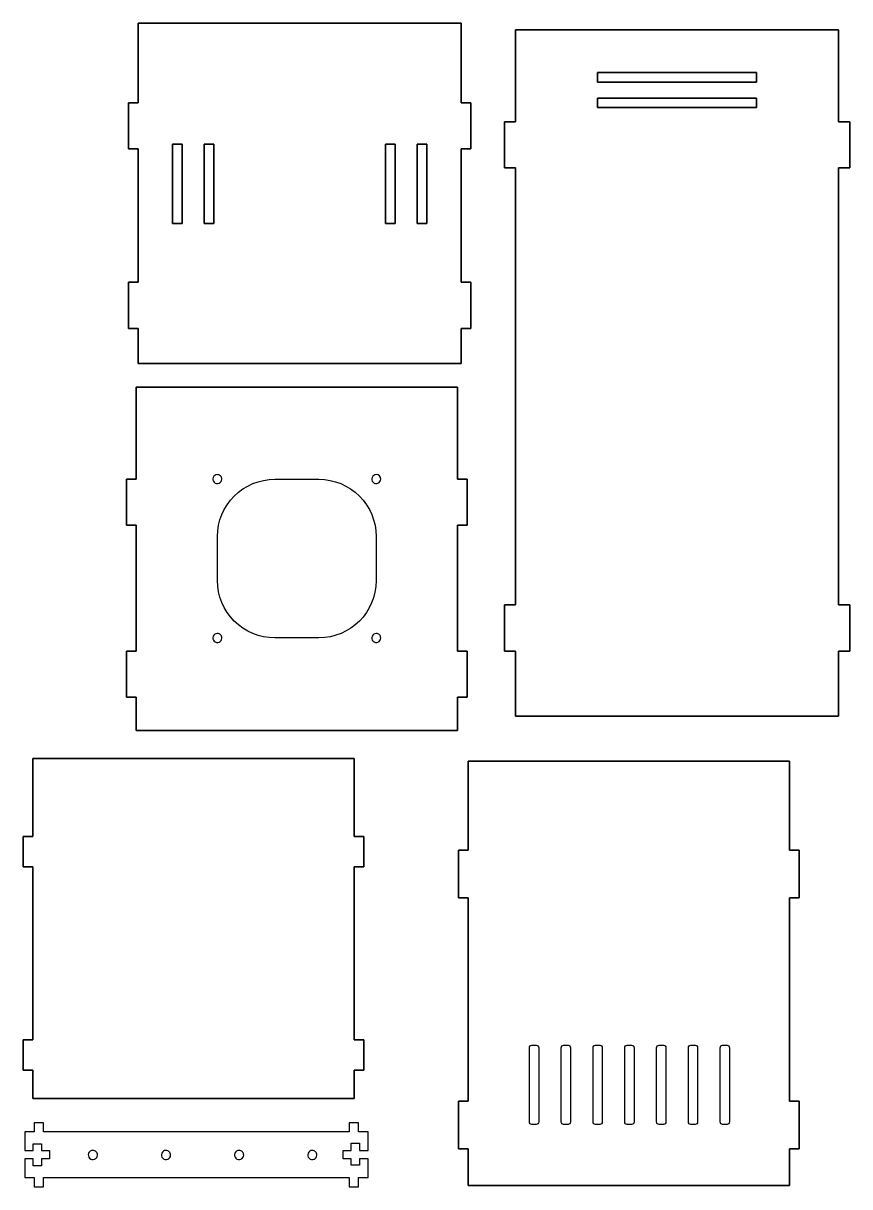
# Model space of a CAD drawing. Extents: x 8 to 771, y 8 to 378.
# Drawn here: x 510.9 to 770.8, y 11.5 to 377.6 of the extents above; entities that cross this region are included whole.
import ezdxf

# ---------------------------------------------------------------- set-up
doc = ezdxf.new("R2010")
doc.units = 0
doc.layers.get('0').update_dxf_attribs({"linetype": 'CONTINUOUS'})

msp = doc.modelspace()

# ---------------------------------------------------------------- linework, layer by layer
at = {"color": 5}
for points in [[(547.00037, 377.567583), (648.60016, 377.567583)], [(547.00037, 352.559597), (547.00037, 377.567583)], [(648.60016, 377.567583), (648.60016, 352.559597)], [(665.69952, 346.544212), (662.19952, 346.544212), (665.69952, 346.544212), (665.69952, 375.512987)], [(665.69952, 375.512987), (767.29956, 375.512987)], [(767.29956, 375.512987), (767.29956, 346.544212)], [(691.4996, 362.044186), (741.4996, 362.044186), (691.4996, 362.044186), (691.4996, 359.044184)], [(741.4996, 359.044184), (691.4996, 359.044184)], [(741.4996, 362.044186), (741.4996, 359.044184)], [(544.00037, 352.559597), (544.00037, 338.059597)], [(547.00037, 352.559597), (544.00037, 352.559597)], [(648.60016, 352.559597), (651.60016, 352.559597)], [(651.60016, 352.559597), (651.60016, 338.059597)], [(691.4996, 354.043946), (741.4996, 354.043946), (691.4996, 354.043946), (691.4996, 351.043944)], [(741.4996, 354.043946), (741.4996, 351.043944)], [(741.4996, 351.043944), (691.4996, 351.043944)], [(662.19952, 346.544212), (662.19952, 332.044212)], [(767.29956, 346.544212), (770.79956, 346.544212)], [(770.79956, 346.544212), (770.79956, 332.044212)], [(544.00037, 338.059597), (547.00037, 338.059597)], [(547.00037, 296.059601), (547.00037, 338.059597)], [(557.80029, 314.559631), (557.80029, 339.559597)], [(557.80029, 339.559597), (560.80029, 339.559597)], [(560.80029, 339.559597), (560.80029, 314.559631)], [(570.80023, 339.559597), (567.80023, 339.559597)], [(567.80023, 339.559597), (567.80023, 314.559631)], [(570.80023, 314.559631), (570.80023, 339.559597)], [(624.80011, 314.559631), (624.80011, 339.559597)], [(624.80011, 339.559597), (627.80011, 339.559597)], [(627.80011, 339.559597), (627.80011, 314.559631)], [(637.80011, 339.559597), (634.80011, 339.559597)], [(634.80011, 339.559597), (634.80011, 314.559631)], [(637.80011, 314.559631), (637.80011, 339.559597)], [(651.60016, 338.059597), (648.60016, 338.059597)], [(648.60016, 338.059597), (648.60016, 296.059601)], [(662.19952, 332.044212), (665.69952, 332.044212)], [(665.69952, 194.54417), (665.69952, 332.044212)], [(770.79956, 332.044212), (767.29956, 332.044212)], [(767.29956, 332.044212), (767.29956, 194.54417)], [(560.80029, 314.559631), (557.80029, 314.559631)], [(567.80023, 314.559631), (570.80023, 314.559631)], [(627.80011, 314.559631), (624.80011, 314.559631)], [(634.80011, 314.559631), (637.80011, 314.559631)], [(544.00037, 281.55962), (544.00037, 296.059601)], [(547.00037, 296.059601), (544.00037, 296.059601)], [(648.60016, 296.059601), (651.60016, 296.059601)], [(651.60016, 281.55962), (651.60016, 296.059601)], [(544.00037, 281.55962), (547.00037, 281.55962)], [(547.00037, 270.55962), (547.00037, 281.55962)], [(648.60016, 281.55962), (648.60016, 270.55962)], [(651.60016, 281.55962), (648.60016, 281.55962)], [(648.60016, 270.55962), (547.00037, 270.55962)], [(546.35773, 234.14879), (543.35773, 234.14879), (546.35773, 234.14879), (546.35773, 263.11749)], [(546.35773, 263.11749), (647.45374, 263.11749)], [(647.45374, 263.11749), (647.45374, 234.14879)], [(571.89099, 235.546382)], [(621.89099, 235.546382)], [(543.35773, 234.14879), (543.35773, 219.64879)], [(589.94086, 234.0887)], [(647.45374, 234.14879), (650.45374, 234.14879)], [(650.45374, 234.14879), (650.45374, 219.64879)], [(543.35773, 219.64879), (546.35773, 219.64879)], [(546.35773, 180.02876), (546.35773, 219.64879)], [(650.45374, 219.64879), (647.45374, 219.64879)], [(647.45374, 219.64879), (647.45374, 180.02876)], [(665.69952, 194.54436), (662.19952, 194.54436)], [(662.19952, 194.54436), (662.19952, 180.04436)], [(767.29956, 194.54436), (770.79956, 194.54436)], [(770.79956, 194.54436), (770.79956, 180.04436)], [(571.89099, 185.546372)], [(621.89099, 185.546372)], [(546.35773, 180.02876), (543.35773, 180.02876)], [(543.35773, 180.02876), (543.35773, 165.52879)], [(647.45374, 180.02876), (650.45374, 180.02876)], [(650.45374, 180.02876), (650.45374, 165.52879)], [(662.19952, 180.04436), (665.69952, 180.04436)], [(665.69952, 159.54436), (665.69952, 180.04436)], [(770.79956, 180.04436), (767.29956, 180.04436)], [(767.29956, 180.04436), (767.29956, 159.54436)], [(543.35773, 165.52879), (546.35773, 165.52879)], [(546.35773, 155.02879), (546.35773, 165.52879)], [(650.45374, 165.52879), (647.45374, 165.52879)], [(647.45374, 165.52879), (647.45374, 155.02879)], [(767.29956, 159.54436), (665.69952, 159.54436)], [(647.45374, 155.02879), (546.35773, 155.02879)], [(513.86578, 146.188), (513.86578, 121.65106)], [(614.96161, 146.188), (513.86578, 146.188)], [(614.96161, 121.65106), (614.96161, 146.188), (614.96161, 121.65106), (617.96161, 121.65106)], [(650.76447, 117.40689), (647.76447, 117.40689), (650.76447, 117.40689), (650.76447, 145.36929)], [(650.76416, 145.36929), (751.86017, 145.36929)], [(751.86017, 145.36929), (751.86017, 117.40689)], [(510.86578, 121.65106), (510.86578, 112.18848)], [(513.86578, 121.65106), (510.86578, 121.65106)], [(617.96161, 121.65106), (617.96161, 112.18848)], [(647.76447, 117.40689), (647.76447, 102.40704)], [(751.86017, 117.40689), (754.86017, 117.40689)], [(754.86017, 117.40689), (754.86017, 102.40704)], [(510.86578, 112.18848), (513.86578, 112.18848)], [(513.86578, 112.18848), (513.86578, 57.68851)], [(614.96161, 57.68747), (614.96161, 112.18848)], [(617.96161, 112.18848), (614.96161, 112.18848)], [(650.76447, 38.40704), (647.76447, 38.40704), (650.76447, 38.40704), (650.76447, 102.40704)], [(647.76447, 102.40704), (650.76447, 102.40704)], [(754.86017, 102.40704), (751.86017, 102.40704)], [(751.86017, 102.40704), (751.86017, 38.40704)], [(510.86578, 57.68771), (510.86578, 48.18771)], [(513.86578, 57.68771), (510.86578, 57.68771)], [(614.96161, 57.68771), (617.96161, 57.68771)], [(617.96161, 48.18771), (617.96161, 57.68771)], [(670.81444, 55.99429)], [(680.81438, 55.99429)], [(690.81438, 55.99429)], [(700.81444, 55.99429)], [(710.81444, 55.99429)], [(720.81444, 55.99429)], [(730.81444, 55.99429)], [(510.86578, 48.18771), (513.86578, 48.18771)], [(513.86578, 48.18771), (513.86578, 39.22507)], [(614.96161, 48.18771), (614.96161, 39.22507)], [(614.96173, 48.18771), (617.96173, 48.18771)], [(614.96161, 39.22507), (513.86578, 39.22507)], [(647.76447, 38.40704), (647.76447, 23.40704)], [(751.86017, 38.40704), (754.86017, 38.40704)], [(754.86017, 38.40704), (754.86017, 23.40704)], [(514.305544, 31.639589), (514.305544, 28.760711), (511.305724, 28.760711), (511.305724, 22.87942), (514.014608, 22.87942), (514.014608, 24.126878), (514.012041, 24.126878), (514.012041, 25.026038), (516.647529, 25.026038), (516.647529, 24.126878), (516.647529, 22.87942), (519.134189, 22.87942), (519.134189, 20.27338), (516.647529, 20.27338), (516.647529, 18.993855), (516.647529, 18.094695), (514.012041, 18.094695), (514.012041, 18.993855), (514.014608, 18.993855), (514.014608, 20.27338), (511.305724, 20.27338), (511.305724, 14.361081), (514.296257, 14.361081), (514.296257, 11.49096), (517.225776, 11.49096), (517.225776, 14.361081), (613.341359, 14.361081), (613.341359, 11.49096), (616.270905, 11.49096), (616.270905, 14.361081), (619.301734, 14.361081), (619.301734, 20.27338), (616.593353, 20.27338), (616.593353, 19.192293), (616.593353, 18.293133), (613.957865, 18.293133), (613.957865, 19.192293), (613.960458, 19.192293), (613.960458, 20.27338), (611.473771, 20.27338), (611.473771, 22.87942), (613.960458, 22.87942), (613.960458, 24.325315), (613.957865, 24.325315), (613.957865, 25.224475), (616.593353, 25.224475), (616.593353, 24.325315), (616.593353, 22.87942), (619.301734, 22.87942), (619.301734, 28.760711), (616.301915, 28.760711), (616.301915, 31.639589), (613.372369, 31.639589), (613.372369, 28.760711), (517.23509, 28.760711), (517.23509, 31.639589), (514.305544, 31.639589)], [(532.75574, 22.909303)], [(555.75574, 22.909303)], [(578.75574, 22.909303)], [(601.75574, 22.909303)], [(647.76447, 23.40704), (650.76447, 23.40704)], [(650.76447, 11.90704), (650.76447, 23.40704)], [(754.86017, 23.40704), (751.86017, 23.40704)], [(751.86017, 23.40704), (751.86017, 11.90704)], [(751.86047, 11.90704), (650.76447, 11.90704)]]:
    msp.add_lwpolyline(points, close=True, dxfattribs=at)
for points in [[(589.94086, 234.0887), (603.84092, 234.0887)], [(571.94086, 202.18864), (571.94086, 216.0887)], [(621.84092, 216.0887), (621.84092, 202.18864)], [(603.84092, 184.18864), (589.94086, 184.18864)], [(670.05853, 31.83884), (670.05853, 55.23839)], [(670.81444, 55.99429), (672.21399, 55.99429)], [(672.9699, 55.23839), (672.9699, 31.83884)], [(680.05847, 31.83884), (680.05847, 55.23839)], [(680.81438, 55.99429), (682.21393, 55.99429)], [(682.96984, 55.23839), (682.96984, 31.83884)], [(690.05847, 31.83884), (690.05847, 55.23839)], [(690.81438, 55.99429), (692.21393, 55.99429)], [(692.96984, 55.23839), (692.96984, 31.83884)], [(700.05853, 31.83884), (700.05853, 55.23839)], [(700.81444, 55.99429), (702.21399, 55.99429)], [(702.9699, 55.23839), (702.9699, 31.83884)], [(710.05853, 31.83884), (710.05853, 55.23839)], [(710.81444, 55.99429), (712.21399, 55.99429)], [(712.9699, 55.23839), (712.9699, 31.83884)], [(720.05853, 31.83884), (720.05853, 55.23839)], [(720.81444, 55.99429), (722.21399, 55.99429)], [(722.9699, 55.23839), (722.9699, 31.83884)], [(730.05853, 31.83884), (730.05853, 55.23839)], [(730.81444, 55.99429), (732.21399, 55.99429)], [(732.9699, 55.23839), (732.9699, 31.83884)], [(672.21399, 31.08293), (670.81444, 31.08293)], [(682.21393, 31.08293), (680.81438, 31.08293)], [(692.21393, 31.08293), (690.81438, 31.08293)], [(702.21399, 31.08293), (700.81444, 31.08293)], [(712.21399, 31.08293), (710.81444, 31.08293)], [(722.21399, 31.08293), (720.81444, 31.08293)], [(732.21399, 31.08293), (730.81444, 31.08293)]]:
    msp.add_lwpolyline(points, dxfattribs=at)
for points in [[(570.590351, 234.677322), (570.37245, 234.151263), (570.492896, 233.545742), (570.895524, 233.143114)], [(571.89099, 235.546382), (571.321587, 235.546382), (570.808252, 235.203382), (570.590351, 234.677322)], [(572.886456, 235.134046), (572.622442, 235.39806), (572.264362, 235.546382), (571.89099, 235.546382)], [(573.298791, 234.13858), (573.298791, 234.511952), (573.15047, 234.870032), (572.886456, 235.134046)], [(620.590351, 234.677322), (620.37245, 234.151263), (620.492896, 233.545742), (620.895524, 233.143114)], [(621.89099, 235.546382), (621.321587, 235.546382), (620.808252, 235.203382), (620.590351, 234.677322)], [(623.298791, 234.13858), (623.298791, 234.916087), (622.668497, 235.546382), (621.89099, 235.546382)], [(570.895524, 233.143114), (571.298152, 232.740486), (571.903673, 232.62004), (572.429732, 232.837941)], [(572.429732, 232.837941), (572.955792, 233.055842), (573.298791, 233.569177), (573.298791, 234.13858)], [(577.212938, 228.816622), (580.588593, 232.192277), (585.166963, 234.0887), (589.94086, 234.0887)], [(603.84092, 234.0887), (608.614817, 234.0887), (613.193187, 232.192277), (616.568842, 228.816622)], [(620.895524, 233.143114), (621.298152, 232.740486), (621.903673, 232.62004), (622.429732, 232.837941)], [(622.429732, 232.837941), (622.955792, 233.055842), (623.298791, 233.569177), (623.298791, 234.13858)], [(571.94086, 216.0887), (571.94086, 220.862597), (573.837283, 225.440967), (577.212938, 228.816622)], [(616.568842, 228.816622), (619.944497, 225.440967), (621.84092, 220.862597), (621.84092, 216.0887)], [(577.212938, 189.460718), (573.837283, 192.836373), (571.94086, 197.414743), (571.94086, 202.18864)], [(621.84092, 202.18864), (621.84092, 192.247515), (613.782045, 184.18864), (603.84092, 184.18864)], [(589.94086, 184.18864), (585.166963, 184.18864), (580.588593, 186.085063), (577.212938, 189.460718)], [(570.590351, 184.677312), (570.37245, 184.151253), (570.492896, 183.545732), (570.895524, 183.143104)], [(571.89099, 185.546372), (571.321587, 185.546372), (570.808252, 185.203372), (570.590351, 184.677312)], [(570.895524, 183.143104), (571.298152, 182.740476), (571.903673, 182.62003), (572.429732, 182.837931)], [(572.886456, 185.134036), (572.622442, 185.39805), (572.264362, 185.546372), (571.89099, 185.546372)], [(572.429732, 182.837931), (572.955792, 183.055832), (573.298791, 183.569167), (573.298791, 184.13857)], [(573.298791, 184.13857), (573.298791, 184.511942), (573.15047, 184.870022), (572.886456, 185.134036)], [(620.590351, 184.677312), (620.37245, 184.151253), (620.492896, 183.545732), (620.895524, 183.143104)], [(621.89099, 185.546372), (621.321587, 185.546372), (620.808252, 185.203372), (620.590351, 184.677312)], [(620.895524, 183.143104), (621.298152, 182.740476), (621.903673, 182.62003), (622.429732, 182.837931)], [(622.886456, 185.134036), (622.622442, 185.39805), (622.264362, 185.546372), (621.89099, 185.546372)], [(622.429732, 182.837931), (622.955792, 183.055832), (623.298791, 183.569167), (623.298791, 184.13857)], [(623.298791, 184.13857), (623.298791, 184.511942), (623.15047, 184.870022), (622.886456, 185.134036)], [(670.05853, 55.23839), (670.058533, 55.655865), (670.396965, 55.994292), (670.81444, 55.99429)], [(672.21399, 55.99429), (672.631465, 55.994292), (672.969897, 55.655865), (672.9699, 55.23839)], [(680.05847, 55.23839), (680.058473, 55.655865), (680.396905, 55.994292), (680.81438, 55.99429)], [(682.21393, 55.99429), (682.631405, 55.994292), (682.969837, 55.655865), (682.96984, 55.23839)], [(690.05847, 55.23839), (690.058473, 55.655865), (690.396905, 55.994292), (690.81438, 55.99429)], [(692.21393, 55.99429), (692.631405, 55.994292), (692.969837, 55.655865), (692.96984, 55.23839)], [(700.05853, 55.23839), (700.058533, 55.655865), (700.396965, 55.994292), (700.81444, 55.99429)], [(702.21399, 55.99429), (702.631465, 55.994292), (702.969897, 55.655865), (702.9699, 55.23839)], [(710.05853, 55.23839), (710.058533, 55.655865), (710.396965, 55.994292), (710.81444, 55.99429)], [(712.21399, 55.99429), (712.631465, 55.994292), (712.969897, 55.655865), (712.9699, 55.23839)], [(720.05853, 55.23839), (720.058533, 55.655865), (720.396965, 55.994292), (720.81444, 55.99429)], [(722.21399, 55.99429), (722.631465, 55.994292), (722.969897, 55.655865), (722.9699, 55.23839)], [(730.05853, 55.23839), (730.058533, 55.655865), (730.396965, 55.994292), (730.81444, 55.99429)], [(732.21399, 55.99429), (732.631465, 55.994292), (732.969897, 55.655865), (732.9699, 55.23839)], [(670.27993, 31.30433), (670.138169, 31.44609), (670.058529, 31.63836), (670.05853, 31.83884)], [(670.81444, 31.08293), (670.61396, 31.082929), (670.42169, 31.162569), (670.27993, 31.30433)], [(672.7485, 31.30433), (672.60674, 31.162569), (672.41447, 31.082929), (672.21399, 31.08293)], [(672.9699, 31.83884), (672.969901, 31.63836), (672.890261, 31.44609), (672.7485, 31.30433)], [(680.27987, 31.30433), (680.138109, 31.44609), (680.058469, 31.63836), (680.05847, 31.83884)], [(680.81438, 31.08293), (680.6139, 31.082929), (680.42163, 31.162569), (680.27987, 31.30433)], [(682.74844, 31.30433), (682.60668, 31.162569), (682.41441, 31.082929), (682.21393, 31.08293)], [(682.96984, 31.83884), (682.969841, 31.63836), (682.890201, 31.44609), (682.74844, 31.30433)], [(690.27987, 31.30433), (690.138109, 31.44609), (690.058469, 31.63836), (690.05847, 31.83884)], [(690.81438, 31.08293), (690.6139, 31.082929), (690.42163, 31.162569), (690.27987, 31.30433)], [(692.74844, 31.30433), (692.60668, 31.162569), (692.41441, 31.082929), (692.21393, 31.08293)], [(692.96984, 31.83884), (692.969841, 31.63836), (692.890201, 31.44609), (692.74844, 31.30433)], [(700.27993, 31.30433), (700.138169, 31.44609), (700.058529, 31.63836), (700.05853, 31.83884)], [(700.81444, 31.08293), (700.61396, 31.082929), (700.42169, 31.162569), (700.27993, 31.30433)], [(702.7485, 31.30433), (702.60674, 31.162569), (702.41447, 31.082929), (702.21399, 31.08293)], [(702.9699, 31.83884), (702.969901, 31.63836), (702.890261, 31.44609), (702.7485, 31.30433)], [(710.27993, 31.30433), (710.138169, 31.44609), (710.058529, 31.63836), (710.05853, 31.83884)], [(710.81444, 31.08293), (710.61396, 31.082929), (710.42169, 31.162569), (710.27993, 31.30433)], [(712.7485, 31.30433), (712.60674, 31.162569), (712.41447, 31.082929), (712.21399, 31.08293)], [(712.9699, 31.83884), (712.969901, 31.63836), (712.890261, 31.44609), (712.7485, 31.30433)], [(720.27993, 31.30433), (720.138169, 31.44609), (720.058529, 31.63836), (720.05853, 31.83884)], [(720.81444, 31.08293), (720.61396, 31.082929), (720.42169, 31.162569), (720.27993, 31.30433)], [(722.7485, 31.30433), (722.60674, 31.162569), (722.41447, 31.082929), (722.21399, 31.08293)], [(722.9699, 31.83884), (722.969901, 31.63836), (722.890261, 31.44609), (722.7485, 31.30433)], [(730.27993, 31.30433), (730.138169, 31.44609), (730.058529, 31.63836), (730.05853, 31.83884)], [(730.81444, 31.08293), (730.61396, 31.082929), (730.42169, 31.162569), (730.27993, 31.30433)], [(732.7485, 31.30433), (732.60674, 31.162569), (732.41447, 31.082929), (732.21399, 31.08293)], [(732.9699, 31.83884), (732.969901, 31.63836), (732.890261, 31.44609), (732.7485, 31.30433)], [(531.417452, 22.015087), (531.193244, 21.4738), (531.317176, 20.850752), (531.731459, 20.436469)], [(532.75574, 22.909303), (532.169855, 22.909303), (531.64166, 22.556374), (531.417452, 22.015087)], [(533.780021, 22.485031), (533.508365, 22.756688), (533.13992, 22.909303), (532.75574, 22.909303)], [(534.204292, 21.46075), (534.204292, 21.84493), (534.051678, 22.213375), (533.780021, 22.485031)], [(554.417452, 22.015087), (554.193244, 21.4738), (554.317176, 20.850752), (554.731459, 20.436469)], [(555.75574, 22.909303), (555.169855, 22.909303), (554.64166, 22.556374), (554.417452, 22.015087)], [(556.780021, 22.485031), (556.508365, 22.756688), (556.13992, 22.909303), (555.75574, 22.909303)], [(557.204292, 21.46075), (557.204292, 21.84493), (557.051678, 22.213375), (556.780021, 22.485031)], [(577.417452, 22.015087), (577.193244, 21.4738), (577.317176, 20.850752), (577.731459, 20.436469)], [(578.75574, 22.909303), (578.169855, 22.909303), (577.64166, 22.556374), (577.417452, 22.015087)], [(579.780021, 22.485031), (579.508365, 22.756688), (579.13992, 22.909303), (578.75574, 22.909303)], [(580.204292, 21.46075), (580.204292, 21.84493), (580.051678, 22.213375), (579.780021, 22.485031)], [(600.417452, 22.015087), (600.193244, 21.4738), (600.317176, 20.850752), (600.731459, 20.436469)], [(601.75574, 22.909303), (601.169855, 22.909303), (600.64166, 22.556374), (600.417452, 22.015087)], [(602.780021, 22.485031), (602.508365, 22.756688), (602.13992, 22.909303), (601.75574, 22.909303)], [(603.204292, 21.46075), (603.204292, 21.84493), (603.051678, 22.213375), (602.780021, 22.485031)], [(531.731459, 20.436469), (532.145742, 20.022185), (532.76879, 19.898253), (533.310077, 20.122462)], [(533.310077, 20.122462), (533.851364, 20.34667), (534.204292, 20.874865), (534.204292, 21.46075)], [(554.731459, 20.436469), (555.145742, 20.022185), (555.76879, 19.898253), (556.310077, 20.122462)], [(556.310077, 20.122462), (556.851364, 20.34667), (557.204292, 20.874865), (557.204292, 21.46075)], [(577.731459, 20.436469), (578.145742, 20.022185), (578.76879, 19.898253), (579.310077, 20.122462)], [(579.310077, 20.122462), (579.851364, 20.34667), (580.204292, 20.874865), (580.204292, 21.46075)], [(600.731459, 20.436469), (601.145742, 20.022185), (601.76879, 19.898253), (602.310077, 20.122462)], [(602.310077, 20.122462), (602.851364, 20.34667), (603.204292, 20.874865), (603.204292, 21.46075)]]:
    msp.add_open_spline(points, degree=3, dxfattribs=at)

doc.saveas('drawing.dxf')
